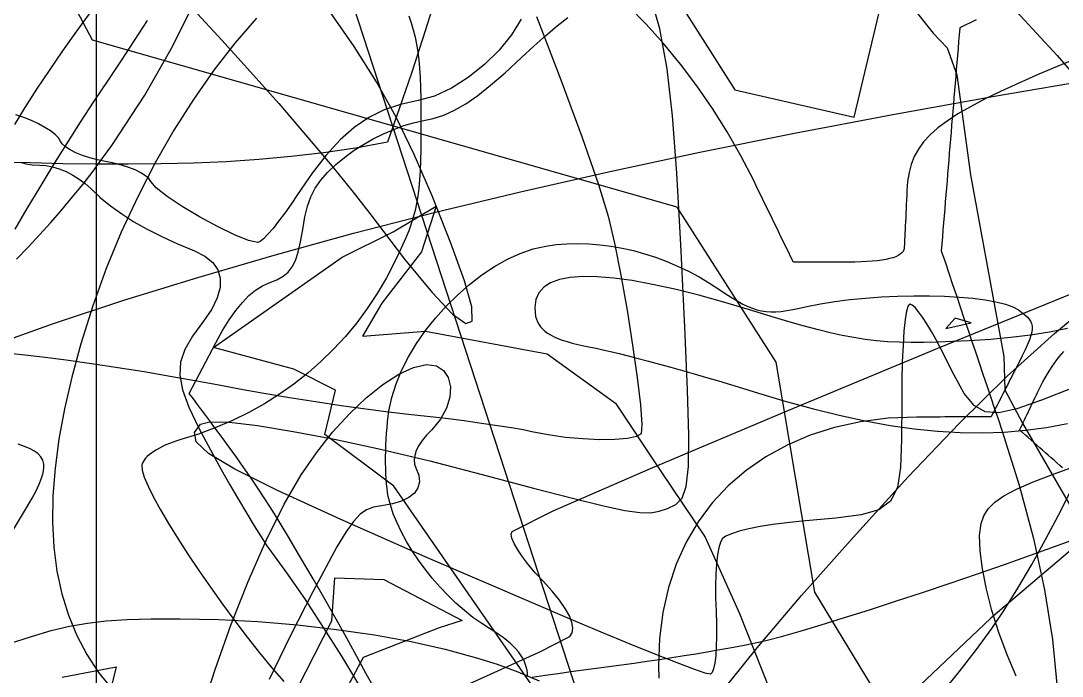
# Model space of a CAD drawing. Extents: x -75 to 75, y -75 to 75.
# Drawn here: x -2.49 to 33.4, y 22.48 to 45.07 of the extents above; entities that cross this region are included whole.
import ezdxf

# ---------------------------------------------------------------- set-up
doc = ezdxf.new("R2010")
doc.units = 0
for name, color, linetype in [('butterfly', 7, 'CONTINUOUS'), ('cat', 7, 'CONTINUOUS'), ('crosshair', 7, 'CONTINUOUS'), ('crown', 7, 'CONTINUOUS'), ('darth', 7, 'CONTINUOUS'), ('hellokitty', 7, 'CONTINUOUS'), ('ironman', 7, 'CONTINUOUS'), ('jackskellington', 7, 'CONTINUOUS'), ('mushroom', 7, 'CONTINUOUS'), ('nes', 7, 'CONTINUOUS'), ('skullbones', 7, 'CONTINUOUS'), ('star', 7, 'CONTINUOUS'), ('stormtrooper', 7, 'CONTINUOUS'), ('thundercats', 7, 'CONTINUOUS'), ('wolf', 7, 'CONTINUOUS')]:
    doc.layers.add(name, color=color, linetype=linetype)

msp = doc.modelspace()

# ---------------------------------------------------------------- linework, layer by layer
at = {"layer": 'butterfly', "color": 7}
for points in [[(21.479224, 21.70569), (22.890268, 23.461942), (24.421195, 25.258512), (26.197101, 27.267686), (28.097307, 29.356686), (29.848282, 31.19005), (31.509273, 32.819138), (33.13953, 34.295296), (34.798296, 35.669879)], [(3.728148, 21.218137), (4.202316, 22.709763), (4.750313, 24.242142), (5.346643, 25.747595), (5.965812, 27.158452), (6.582328, 28.407031), (7.170694, 29.425645), (7.694522, 30.183191), (8.253951, 30.886799), (8.833578, 31.522962), (9.418001, 32.078169), (9.991816, 32.538908), (10.539624, 32.891675), (11.046021, 33.122948), (11.495606, 33.219228), (11.8316, 33.176852), (12.08153, 33.020811), (12.24359, 32.773952), (12.315975, 32.459138), (12.29688, 32.099226), (12.184498, 31.717086), (11.977023, 31.335572), (11.672653, 30.977537), (11.4924, 30.791343), (11.343059, 30.608404), (11.225213, 30.430135), (11.139447, 30.257963), (11.086348, 30.093306), (11.066499, 29.937576), (11.080486, 29.792195), (11.128892, 29.658588), (11.224508, 29.410145), (11.246199, 29.181655), (11.196008, 28.97535), (11.075976, 28.793464), (10.888144, 28.638245), (10.634554, 28.511913), (10.317247, 28.416714), (9.938264, 28.354879), (9.667484, 28.309701), (9.429289, 28.221275), (9.203774, 28.064642), (8.971032, 27.814833), (8.711157, 27.4469), (8.404244, 26.935874), (8.030384, 26.256788), (7.569673, 25.384688), (6.80181, 23.881228), (6.065756, 22.372468)], [(34.5334, 27.531296), (30.945788, 24.484029), (27.834002, 21.530441), (25.477792, 18.921119), (24.156908, 16.906634), (24.151097, 15.737579), (24.368791, 15.782955), (24.884239, 16.009525), (25.663825, 16.399144), (26.673931, 16.93369), (27.880941, 17.595022), (29.251238, 18.365017), (30.751207, 19.225527), (32.347222, 20.158429)]]:
    msp.add_lwpolyline(points, dxfattribs=at)
at = {"layer": 'cat', "color": 7}
for points in [[(-2.691004, 37.892791), (-2.268876, 38.606127), (-1.828203, 39.340007), (-1.37297, 40.08555), (-0.907196, 40.833868), (-0.434863, 41.576076), (0.040018, 42.303295), (0.513463, 43.006632), (0.979149, 43.697879), (1.431882, 44.391725), (1.869309, 45.083627)], [(30.441877, 45.10507), (30.25217, 45.013808), (30.062466, 44.922549), (29.872759, 44.831289), (29.852834, 44.591146), (29.83291, 44.350992), (29.812985, 44.110838), (29.79306, 43.870695), (29.773135, 43.630547), (29.75321, 43.390395), (29.733285, 43.150252), (29.71336, 42.910098), (29.693435, 42.66995), (29.67351, 42.429807), (29.653586, 42.189653), (29.633661, 41.949501), (29.613736, 41.709347), (29.593811, 41.469204), (29.573886, 41.229056), (29.553961, 40.988904), (29.534036, 40.748761), (29.514111, 40.508607), (29.494186, 40.268453), (29.474262, 40.028304), (29.454337, 39.788159), (29.434412, 39.54801), (29.414487, 39.307856), (29.394562, 39.067705), (29.374637, 38.827562), (29.354712, 38.58741), (29.334787, 38.347259), (29.314862, 38.107102), (29.294938, 37.866962), (29.275013, 37.626811), (29.255088, 37.386659), (29.235163, 37.146505), (29.365753, 36.759821), (29.496331, 36.373134), (29.626918, 35.986445), (29.757508, 35.599761), (29.888095, 35.213074), (30.018685, 34.82639), (30.149272, 34.439706), (30.279851, 34.053019), (30.410441, 33.666333), (30.541028, 33.279643), (30.671615, 32.892959), (30.802205, 32.506275), (30.932783, 32.119591), (31.06337, 31.732904), (31.19396, 31.346218), (31.324547, 30.959528), (31.923067, 29.062289), (32.413744, 27.230551), (32.796353, 25.459014), (33.070693, 23.742366), (33.236532, 22.075285)]]:
    msp.add_lwpolyline(points, dxfattribs=at)
at = {"layer": 'crosshair', "color": 7}
msp.add_open_spline([(0.09992, 74.90009), (0.09992, 24.966696), (0.09992, -24.966701), (0.09992, -74.900096)], degree=3, dxfattribs=at)
at = {"layer": 'crown', "color": 7}
for points in [[(10.880186, 45.24166), (10.963505, 44.996395), (11.035251, 44.754296), (11.096248, 44.510848), (11.147321, 44.261536), (11.189297, 44.001849), (11.222999, 43.727273), (11.249254, 43.433293), (11.268886, 43.115401), (11.282718, 42.769083), (11.291574, 42.389824), (11.296284, 41.973112), (11.297667, 41.51443), (11.296369, 41.050084), (11.291924, 40.630022), (11.283429, 40.24955), (11.270001, 39.903971), (11.250747, 39.588588), (11.224786, 39.298701), (11.191226, 39.029622), (11.149179, 38.776652), (11.09776, 38.535095), (11.03608, 38.300255), (10.963251, 38.067436), (10.878387, 37.831944), (10.780599, 37.589078), (10.669001, 37.334149), (10.542704, 37.062459), (10.400822, 36.769304), (10.108685, 36.210532), (9.791732, 35.673257), (9.450448, 35.15788), (9.085321, 34.664807), (8.696836, 34.194444), (8.285482, 33.747198), (7.851745, 33.323475), (7.396112, 32.923676), (6.919069, 32.548205), (6.421104, 32.19747), (5.902704, 31.871865), (5.364355, 31.571815), (4.806543, 31.297709), (4.229757, 31.049952), (3.634484, 30.828958), (3.021208, 30.635122), (2.886156, 30.593675), (2.755751, 30.548999), (2.630455, 30.501394), (2.510731, 30.451167), (2.397042, 30.39862), (2.28985, 30.344055), (2.189617, 30.287777), (2.096807, 30.230088), (2.011882, 30.171287), (1.935303, 30.111684), (1.867535, 30.051574), (1.809039, 29.991271), (1.760278, 29.931073), (1.721713, 29.871279), (1.69381, 29.812196), (1.677029, 29.754126), (1.687265, 29.587778), (1.762241, 29.342883), (1.896532, 29.0277), (2.084717, 28.650507), (2.321371, 28.219551), (2.60107, 27.743112), (2.91839, 27.229445), (3.267907, 26.686822), (3.644199, 26.123498), (4.041841, 25.54775), (4.45541, 24.967829), (4.87948, 24.392008), (5.30863, 23.828546), (5.737435, 23.285714), (6.160471, 22.771765), (6.572315, 22.294981)], [(-3.252476, 26.706826), (-2.256005, 28.33938), (-2.098862, 28.619821), (-1.966486, 28.872701), (-1.859644, 29.100011), (-1.779103, 29.303719), (-1.72563, 29.485803), (-1.69999, 29.648242), (-1.702957, 29.79301), (-1.735288, 29.922093), (-1.797755, 30.037463), (-1.891124, 30.141098), (-2.016162, 30.234976), (-2.173636, 30.321071), (-2.364313, 30.401363), (-2.58896, 30.477834)]]:
    msp.add_lwpolyline(points, dxfattribs=at)
at = {"layer": 'darth', "color": 7}
for points in [[(15.26926, 24.948093), (11.44927, 26.599934), (8.513764, 27.891168), (6.359602, 28.877287), (4.883647, 29.613788), (3.982758, 30.156165), (3.553799, 30.55991), (3.493629, 30.88052), (3.699111, 31.173492), (4.025314, 31.254021), (4.69843, 31.233052), (5.670995, 31.119071), (6.895542, 30.920536), (8.324604, 30.645903), (9.910717, 30.303638), (11.606413, 29.902205), (13.364227, 29.450068), (15.180032, 28.965501), (16.566137, 28.602978), (17.592874, 28.349554), (18.330572, 28.192288), (18.849563, 28.118222), (19.220177, 28.114412), (19.512745, 28.167924), (19.797597, 28.265804), (20.087967, 28.399208), (20.301457, 28.61587), (20.443161, 29.017444), (20.518173, 29.705586), (20.531587, 30.781942), (20.488499, 32.348163), (20.394002, 34.50591), (20.253191, 37.356834), (20.118813, 39.816872), (19.972322, 41.793794), (19.785525, 43.410255), (19.53023, 44.788922), (19.178244, 46.052456)], [(3.457573, 45.459036), (4.437622, 44.40477), (5.428271, 43.312454), (6.400741, 42.214954), (7.326255, 41.145131), (8.176033, 40.135848), (8.921299, 39.219961), (9.533274, 38.430334), (10.736921, 36.859852), (11.687206, 35.705126), (12.388912, 34.964422), (12.846819, 34.635992), (13.065711, 34.718101), (13.050369, 35.209007), (12.805577, 36.106965), (12.336117, 37.410245), (11.689783, 39.035486), (11.071904, 40.459836), (10.443402, 41.749202), (9.765198, 42.969497), (8.998212, 44.186634), (8.103366, 45.466521)], [(15.286407, 45.216937), (16.119528, 43.03959), (16.85446, 41.050211), (17.423192, 39.4239), (17.757712, 38.335756), (17.971281, 37.410041), (18.191316, 36.300812), (18.404248, 35.098145), (18.596509, 33.89211), (18.754529, 32.772783), (18.864742, 31.830237), (18.91358, 31.154541), (18.887472, 30.835773), (18.729871, 30.737862), (18.419079, 30.671664), (17.986978, 30.636575), (17.465453, 30.632003), (16.886389, 30.657319), (16.28167, 30.711954), (15.683179, 30.795289), (15.122802, 30.90673), (14.824497, 30.968869), (14.424786, 31.039476), (13.941101, 31.116108), (13.390871, 31.196315), (12.791527, 31.277638), (12.160499, 31.357642), (11.515218, 31.43387), (10.873113, 31.503875), (10.183154, 31.582418), (9.40072, 31.683123), (8.552857, 31.801823), (7.666614, 31.934349), (6.769036, 32.076544), (5.887171, 32.224236), (5.048066, 32.373261), (4.278769, 32.519452), (3.506481, 32.666129), (2.658804, 32.816533), (1.763387, 32.966405), (0.847878, 33.111481), (-0.060075, 33.247498), (-0.932824, 33.3702), (-1.74272, 33.475319), (-2.462116, 33.558597), (-3.11415, 33.630346)], [(33.805249, 32.430352), (32.686919, 31.997953), (31.843924, 31.701973), (31.216465, 31.559837), (30.744736, 31.58896), (30.36894, 31.80677), (30.029271, 32.230699), (29.66593, 32.878162), (29.219116, 33.766581), (29.058345, 34.075668), (28.896993, 34.364023), (28.739403, 34.625329), (28.589915, 34.853275), (28.45288, 35.041556), (28.332639, 35.183853), (28.233537, 35.273859), (28.159916, 35.305265), (28.098138, 35.243176), (28.042311, 35.062384), (27.993139, 34.771106), (27.951327, 34.377569), (27.917579, 33.88998), (27.892602, 33.316569), (27.8771, 32.665547), (27.871774, 31.94513), (27.870024, 30.644029), (27.835, 29.674229), (27.72209, 28.982293), (27.486677, 28.514784), (27.084142, 28.218272), (26.469865, 28.039315), (25.599229, 27.924476), (24.427612, 27.820325), (23.914837, 27.768735), (23.435053, 27.707013), (22.996269, 27.636912), (22.606495, 27.560192), (22.27374, 27.478599), (22.006012, 27.393893), (21.811323, 27.307824), (21.697681, 27.222158), (21.630927, 27.100097), (21.574042, 26.910582), (21.527614, 26.660183), (21.492237, 26.355473), (21.4685, 26.003014), (21.456993, 25.609382), (21.45832, 25.181141), (21.473052, 24.724875), (21.488331, 24.274567), (21.491233, 23.863866), (21.482269, 23.498484), (21.461955, 23.184122), (21.430802, 22.926496), (21.389325, 22.731308), (21.338036, 22.604271), (21.277449, 22.551092), (21.101929, 22.588351), (20.712694, 22.720231), (20.134386, 22.93691), (19.39165, 23.228547), (18.509127, 23.585315), (17.51146, 23.997377), (16.423293, 24.45491), (15.26926, 24.948096)], [(31.820327, 22.482944), (31.502367, 23.223323), (31.221482, 23.986043), (30.982937, 24.748226), (30.791991, 25.486985), (30.653903, 26.179434), (30.573935, 26.802697), (30.55734, 27.333892), (30.609396, 27.750131), (30.702987, 28.014559), (30.854382, 28.254343), (31.080453, 28.479633), (31.398072, 28.700602), (31.8241, 28.927387), (32.375413, 29.170163), (33.068878, 29.439075), (33.921361, 29.744282)], [(-2.910826, 23.596782), (-2.126637, 23.851581), (-1.441685, 24.051846), (-0.812773, 24.203904), (-0.196706, 24.314064), (0.449715, 24.388658), (1.169687, 24.434), (2.006406, 24.456408), (3.003069, 24.462222), (4.329127, 24.437669), (5.682978, 24.366693), (7.04369, 24.252054), (8.390336, 24.096499), (9.701989, 23.902784), (10.957721, 23.673656), (12.136604, 23.411881), (13.217709, 23.120199), (13.924093, 22.893162), (14.637667, 22.628836), (15.376929, 22.318171)]]:
    msp.add_lwpolyline(points, dxfattribs=at)
at = {"layer": 'hellokitty', "color": 7}
for points in [[(-2.693534, 41.49374), (-2.33709, 42.083664), (-1.94002, 42.708535), (-1.50819, 43.36022), (-1.047469, 44.030599), (-0.563721, 44.711531), (-0.062812, 45.394901)], [(34.543071, 44.019756), (33.369515, 43.550621), (32.599272, 43.225385), (31.904782, 42.921525), (31.282321, 42.635998), (30.728166, 42.365773), (30.238598, 42.107805), (29.809886, 41.85906), (29.438315, 41.616502), (29.120155, 41.377084), (28.851685, 41.137776), (28.629181, 40.895534), (28.448923, 40.647319), (28.307182, 40.390099), (28.200242, 40.120834), (28.124374, 39.836475), (28.075856, 39.534001), (28.050967, 39.21036), (28.044256, 39.054485), (28.037417, 38.898137), (28.030503, 38.742333), (28.023558, 38.588082), (28.016635, 38.436407), (28.009779, 38.288323), (28.003043, 38.144841), (27.996473, 38.006978), (27.990117, 37.875762), (27.984027, 37.752193), (27.97825, 37.637292), (27.972834, 37.532083), (27.967827, 37.437572), (27.963281, 37.354782), (27.959242, 37.284726), (27.955762, 37.228417), (27.944479, 37.171521), (27.918294, 37.118147), (27.87729, 37.068318), (27.821545, 37.022059), (27.75114, 36.979387), (27.666157, 36.940319), (27.566674, 36.904883), (27.452773, 36.873085), (27.324533, 36.844948), (27.182036, 36.820507), (27.025362, 36.799764), (26.854591, 36.782746), (26.669804, 36.769482), (26.471081, 36.759971), (26.258503, 36.75427), (26.032149, 36.752294), (25.913855, 36.752294), (25.79556, 36.752294), (25.677265, 36.752294), (25.558971, 36.752294), (25.440676, 36.752294), (25.322381, 36.752294), (25.204087, 36.752294), (25.085792, 36.752294), (24.967497, 36.752294), (24.849203, 36.752294), (24.730908, 36.752294), (24.612613, 36.752294), (24.494319, 36.752294), (24.376024, 36.752294), (24.257729, 36.752294), (24.139435, 36.752294), (24.053848, 36.927814), (23.968261, 37.103334), (23.882675, 37.27885), (23.797089, 37.454367), (23.711502, 37.62989), (23.625915, 37.805409), (23.540329, 37.980923), (23.454742, 38.156446), (23.369156, 38.331965), (23.283569, 38.507482), (23.197983, 38.682999), (23.112396, 38.858519), (23.02681, 39.034038), (22.941223, 39.209555), (22.855636, 39.385072), (22.77005, 39.560594), (22.329769, 40.414647), (21.854005, 41.246127), (21.346068, 42.051835), (20.809268, 42.828553), (20.246917, 43.573069), (19.662325, 44.282184), (19.058802, 44.952681), (18.43966, 45.581351)], [(5.633029, 45.160295), (4.88873, 44.301011), (4.162922, 43.366559), (3.460211, 42.363185), (2.785197, 41.297133), (2.142486, 40.174654), (1.536681, 39.001986), (0.972385, 37.785377), (0.454202, 36.531069), (-0.013265, 35.245309), (-0.425412, 33.934342), (-0.73486, 32.790188), (-0.985501, 31.695278), (-1.177164, 30.648598), (-1.309677, 29.649136), (-1.382868, 28.695883), (-1.396567, 27.787827), (-1.3506, 26.923956), (-1.244798, 26.103268), (-1.078987, 25.324752), (-0.852997, 24.587388), (-0.566657, 23.890172), (-0.219793, 23.232094), (0.187765, 22.612142), (0.656188, 22.029306)], [(14.976613, 22.473961), (14.971705, 22.583689), (14.956962, 22.692141), (14.932341, 22.799366), (14.897808, 22.905422), (14.853325, 23.010344), (14.798857, 23.114182), (14.734365, 23.21699), (14.659812, 23.318807), (14.575161, 23.419682), (14.480376, 23.519665), (14.375418, 23.618804), (14.26025, 23.717144), (14.134838, 23.814731), (13.999141, 23.911615), (13.853123, 24.007836), (13.696748, 24.103453), (13.394183, 24.295014), (13.093951, 24.510411), (12.797907, 24.74723), (12.507905, 25.003067), (12.2258, 25.275507), (11.953446, 25.562144), (11.692698, 25.860574), (11.44541, 26.168374), (11.213438, 26.48315), (10.998635, 26.802485), (10.802857, 27.12397), (10.627958, 27.445201), (10.475793, 27.763759), (10.348215, 28.077243), (10.247081, 28.38324), (10.174242, 28.679345), (10.151295, 28.810033), (10.131672, 28.954929), (10.11536, 29.112533), (10.102349, 29.281325), (10.092624, 29.459796), (10.086172, 29.646427), (10.082983, 29.839718), (10.083042, 30.038146), (10.086338, 30.240203), (10.092858, 30.444379), (10.102589, 30.649157), (10.115517, 30.853023), (10.131632, 31.054473), (10.150919, 31.251984), (10.173367, 31.444053), (10.198962, 31.629165), (10.2942, 32.087731), (10.441031, 32.552754), (10.635322, 33.019891), (10.872942, 33.484796), (11.149761, 33.943125), (11.461645, 34.390535), (11.804464, 34.822687), (12.174087, 35.235228), (12.566381, 35.623817), (12.977216, 35.984111), (13.402459, 36.311768), (13.837979, 36.602437), (14.279645, 36.85178), (14.723325, 37.055449), (15.164888, 37.209102), (15.600202, 37.308396), (15.964007, 37.357362), (16.333705, 37.386146), (16.708361, 37.394979), (17.087036, 37.384114), (17.468796, 37.353755), (17.852702, 37.304157), (18.237819, 37.235546), (18.62321, 37.148159), (19.007938, 37.042238), (19.391067, 36.918012), (19.77166, 36.775716), (20.14878, 36.615589), (20.521492, 36.437865), (20.888857, 36.242776), (21.249941, 36.030559), (21.603805, 35.801451), (21.826704, 35.652344), (22.031297, 35.520911), (22.220502, 35.406594), (22.397238, 35.308829), (22.564422, 35.227047), (22.724971, 35.160691), (22.881805, 35.109199), (23.037839, 35.071997), (23.195993, 35.048544), (23.359184, 35.038243), (23.53033, 35.040501), (23.712349, 35.054866), (23.908158, 35.080689), (24.120676, 35.117443), (24.35282, 35.164546), (24.607507, 35.221442), (25.067604, 35.316012), (25.561926, 35.396487), (26.083005, 35.462973), (26.623373, 35.515594), (27.175561, 35.554467), (27.732101, 35.579698), (28.285525, 35.59141), (28.828365, 35.589717), (29.353152, 35.574759), (29.852417, 35.546621), (30.318693, 35.505442), (30.744513, 35.451323), (31.122406, 35.384386), (31.444904, 35.304751), (31.70454, 35.212527), (31.893846, 35.107833), (32.009444, 35.021764), (32.109334, 34.942231), (32.193357, 34.866553), (32.261347, 34.792052), (32.313146, 34.716041), (32.348596, 34.635839), (32.367533, 34.548762), (32.369791, 34.452127), (32.355228, 34.343262), (32.32367, 34.219471), (32.274956, 34.078086), (32.20893, 33.916412), (32.125429, 33.731777), (32.024292, 33.521488), (31.905358, 33.282877), (31.768469, 33.013248), (31.717697, 32.913733), (31.666928, 32.814216), (31.616156, 32.714696), (31.565384, 32.615179), (31.514615, 32.515662), (31.463844, 32.416147), (31.413075, 32.31663), (31.362303, 32.21711), (31.311531, 32.117593), (31.260762, 32.018076), (31.20999, 31.918561), (31.159219, 31.819044), (31.10845, 31.719524), (31.057678, 31.620007), (31.006909, 31.52049), (30.956137, 31.420975), (30.795956, 31.420411), (30.635778, 31.419846), (30.475597, 31.419282), (30.315416, 31.418718), (30.155236, 31.418153), (29.995055, 31.417589), (29.834877, 31.417024), (29.674696, 31.41646), (29.514515, 31.415895), (29.354334, 31.415331), (29.194156, 31.414766), (29.033975, 31.414202), (28.873794, 31.413638), (28.713616, 31.413073), (28.553435, 31.412509), (28.393255, 31.411944), (27.401077, 31.369148), (26.455029, 31.249037), (25.557681, 31.054095), (24.711602, 30.786797), (23.919362, 30.449617), (23.18353, 30.045026), (22.506677, 29.575505), (21.891371, 29.043524), (21.340184, 28.451566), (20.855684, 27.802102), (20.440442, 27.097613), (20.097027, 26.340575), (19.82801, 25.533459), (19.635959, 24.67874), (19.523445, 23.778897), (19.493037, 22.836413), (19.503002, 22.41818)], [(33.418989, 29.662274), (33.320242, 29.749218), (33.221495, 29.836165), (33.122746, 29.923112), (33.023999, 30.010056), (32.925252, 30.097003), (32.826506, 30.183945), (32.727759, 30.270892), (32.629012, 30.357839), (32.530265, 30.444783), (32.431519, 30.531733), (32.332772, 30.61868), (32.234022, 30.705624), (32.135276, 30.792571), (32.036529, 30.879515), (31.937782, 30.966459), (31.978961, 31.052814), (32.02014, 31.139168), (32.061319, 31.225517), (32.102498, 31.311874), (32.143677, 31.398223), (32.184856, 31.484577), (32.226036, 31.570931), (32.267212, 31.657283), (32.308391, 31.743632), (32.34957, 31.829989), (32.390749, 31.91634), (32.431928, 32.002692), (32.473107, 32.089043), (32.514286, 32.175398), (32.555465, 32.261752), (32.596644, 32.348101), (32.666548, 32.489915), (32.739965, 32.629852), (32.816278, 32.767102), (32.894874, 32.900839), (32.975141, 33.030263), (33.056466, 33.154551), (33.138234, 33.272892), (33.219836, 33.384469), (33.300653, 33.488473), (33.380076, 33.584087), (33.457487, 33.670493)]]:
    msp.add_lwpolyline(points, dxfattribs=at)
at = {"layer": 'ironman', "color": 7}
msp.add_lwpolyline([(11.741154, 45.666317), (11.361213, 44.465755), (10.969625, 43.268828), (10.565611, 42.075818), (10.148395, 40.887005), (9.045387, 40.685154), (7.937102, 40.520065), (6.824158, 40.388592), (5.707173, 40.287593), (4.586767, 40.213919), (3.463557, 40.164423), (2.338164, 40.135961), (1.211204, 40.125378), (0.083298, 40.129554), (-1.044936, 40.145331), (-2.172881, 40.169545), (-3.299916, 40.199069)], dxfattribs=at)
at = {"layer": 'jackskellington', "color": 7}
msp.add_lwpolyline([(29.212182, 21.840592), (29.857339, 22.631128), (30.45162, 23.396689), (30.981382, 24.121605), (31.408229, 24.759411), (31.874398, 25.511135), (32.357204, 26.335119), (32.833956, 27.189691), (33.281964, 28.033191), (33.678537, 28.823958)], dxfattribs=at)
at = {"layer": 'mushroom', "color": 7}
msp.add_lwpolyline([(-2.64396, 36.848989), (-2.242773, 37.264228), (-1.846865, 37.688533), (-1.45782, 38.120237), (-1.077222, 38.55767), (-0.706654, 38.999164), (-0.347701, 39.443049), (-0.001947, 39.887659), (0.329024, 40.331321), (0.643628, 40.772375), (1.779931, 42.503495), (2.741796, 44.18018), (3.529766, 45.798239)], dxfattribs=at)
at = {"layer": 'nes', "color": 7}
msp.add_lwpolyline([(12.8601, 22.169965), (15.396231, 23.326292), (16.431628, 23.850768), (16.513619, 23.979391), (16.538079, 24.142137), (16.505795, 24.337373), (16.417549, 24.563475), (16.274125, 24.818804), (16.076309, 25.101735), (15.824883, 25.410633), (15.520632, 25.743867), (15.250966, 26.037488), (15.010884, 26.322899), (14.804819, 26.593037), (14.637204, 26.840828), (14.51247, 27.059214), (14.43505, 27.241115), (14.409377, 27.379468), (14.439883, 27.467209), (15.8601, 28.175437), (19.208536, 29.640576), (23.841757, 31.598183), (29.116322, 33.783793), (34.388789, 35.932969)], dxfattribs=at)
at = {"layer": 'skullbones', "color": 7}
for points in [[(31.827645, 45.387227), (33.234475, 43.870831), (34.552173, 42.348261)], [(14.752124, 45.131297), (14.422668, 44.590257), (13.993161, 44.059476), (13.488027, 43.560682), (12.931689, 43.115581), (12.348571, 42.745901), (11.763096, 42.473359), (11.199687, 42.319664), (10.591641, 42.189576), (10.029156, 41.996878), (9.502096, 41.733677), (9.000323, 41.392081), (8.513698, 40.964196), (8.032086, 40.442127), (7.545347, 39.81799), (7.043343, 39.083884), (6.821911, 38.75124), (6.603957, 38.440912), (6.395065, 38.159691), (6.200816, 37.914372), (6.0268, 37.711745), (5.878595, 37.5586), (5.76179, 37.461733), (5.681964, 37.427934), (5.354737, 37.500118), (4.870635, 37.694205), (4.288827, 37.976512), (3.668481, 38.313361), (3.068765, 38.671072), (2.548847, 39.015954), (2.167896, 39.314325), (1.985079, 39.532499), (1.920907, 39.631082), (1.806791, 39.731726), (1.649105, 39.831604), (1.454226, 39.927904), (1.228534, 40.017789), (0.978402, 40.098448), (0.71021, 40.167053), (0.430332, 40.220786), (0.150279, 40.274975), (-0.118424, 40.344907), (-0.369359, 40.427663), (-0.596117, 40.520331), (-0.792286, 40.619983), (-0.95145, 40.72372), (-1.067198, 40.828613), (-1.133119, 40.931754), (-1.198305, 41.038592), (-1.311952, 41.154095), (-1.467794, 41.274598), (-1.659567, 41.396444), (-1.881002, 41.515968), (-2.125838, 41.62952), (-2.387809, 41.733432), (-2.660647, 41.824045)], [(9.596147, 22.236268), (9.416797, 22.558266), (9.092203, 23.161228), (8.745271, 23.792576), (8.376979, 24.450611), (7.988304, 25.133629), (7.580224, 25.839918), (7.153717, 26.56778), (6.70976, 27.315508), (6.249331, 28.081397), (6.092242, 28.333969), (5.900967, 28.62969), (5.682892, 28.957785), (5.4454, 29.307484), (5.195876, 29.66802), (4.941703, 30.028624), (4.690268, 30.378526), (4.448953, 30.706959), (4.30726, 30.897323), (4.165567, 31.087694), (4.023874, 31.278064), (3.882182, 31.468431), (3.740489, 31.658798), (3.598796, 31.849169), (3.457103, 32.039539), (3.31541, 32.229903), (3.429484, 32.447784), (3.543558, 32.665663), (3.657631, 32.883538), (3.771705, 33.10142), (3.885779, 33.319292), (3.999853, 33.537174), (4.113927, 33.755052), (4.228001, 33.972927), (4.458657, 34.391426), (4.687857, 34.762695), (4.916252, 35.087474), (5.144496, 35.366487), (5.373244, 35.600478), (5.603149, 35.79017), (5.834863, 35.936308), (6.069042, 36.039615), (6.333413, 36.144354), (6.549888, 36.263214), (6.725296, 36.407089), (6.866466, 36.58685), (6.980223, 36.813384), (7.073398, 37.097573), (7.152816, 37.450298), (7.225307, 37.882448), (7.300354, 38.309374), (7.392594, 38.679579), (7.509362, 39.005446), (7.657993, 39.299367), (7.84582, 39.573721), (8.080177, 39.8409), (8.368399, 40.11329), (8.71782, 40.403279), (8.99956, 40.608915), (9.315924, 40.809321), (9.65616, 40.999488), (10.009516, 41.17442), (10.365241, 41.329126), (10.712584, 41.458601), (11.040794, 41.557844), (11.339118, 41.621867), (11.721023, 41.701479), (12.091138, 41.820269), (12.461963, 41.986184), (12.846003, 42.207187), (13.255759, 42.491224), (13.703733, 42.846254), (14.202428, 43.28023), (14.764346, 43.801108), (15.189608, 44.195293), (15.605129, 44.563031), (16.00047, 44.896279), (16.365194, 45.186988)], [(-2.506052, 40.19696), (-2.31361, 40.139452), (-2.096009, 40.106068), (-1.850726, 40.095287), (-1.629678, 40.080301), (-1.399793, 40.036706), (-1.165438, 39.966492), (-0.930981, 39.871651), (-0.700789, 39.754174), (-0.479229, 39.616065), (-0.270668, 39.459313), (-0.079475, 39.285916), (0.244954, 38.982688), (0.599478, 38.692428), (0.986595, 38.413643), (1.408806, 38.144824), (1.868616, 37.88448), (2.368521, 37.6311), (2.911028, 37.383188), (3.498635, 37.139246), (3.856565, 36.959702), (4.123564, 36.742151), (4.299444, 36.488092), (4.384017, 36.199015), (4.377094, 35.876392), (4.278485, 35.521729), (4.088, 35.136504), (3.805453, 34.722211), (3.425565, 34.198756), (3.16018, 33.739377), (3.012032, 33.304857), (2.983855, 32.855977), (3.078387, 32.353522), (3.298362, 31.758276), (3.646515, 31.031035), (4.125583, 30.132572), (4.417668, 29.605237), (4.715174, 29.080394), (5.009801, 28.571874), (5.29325, 28.093527), (5.557217, 27.659185), (5.793404, 27.282683), (5.993513, 26.977869), (6.14924, 26.75858), (6.702387, 26.000793), (7.306938, 25.120059), (7.934488, 24.162409), (8.556629, 23.173892), (9.144956, 22.200538)]]:
    msp.add_lwpolyline(points, dxfattribs=at)
at = {"layer": 'star', "color": 7}
msp.add_lwpolyline([(47.49093, -73.695502), (0.780248, -39.238596), (-45.095722, -74.904175), (-28.237284, -17.734166), (-74.804253, 16.935468), (-17.674481, 17.811548), (-0.578486, 74.904172), (17.871219, 18.275578), (75.004095, 18.891136), (29.276864, -16.983342), (47.49093, -73.695502)], dxfattribs=at)
at = {"layer": 'stormtrooper', "color": 7}
msp.add_lwpolyline([(15.138307, 22.451668), (15.580572, 22.515978), (16.025236, 22.579111), (16.46921, 22.640574), (16.909403, 22.699877), (17.342725, 22.756541), (17.77508, 22.81322), (18.212433, 22.872572), (18.651791, 22.934107), (19.090158, 22.997345), (19.524541, 23.06179), (19.951945, 23.126953), (20.369375, 23.192343), (20.773838, 23.257477), (21.162337, 23.321858), (21.531881, 23.385005), (21.879472, 23.446425), (22.202118, 23.505633), (22.496824, 23.562134), (22.760595, 23.61544), (22.990437, 23.66506), (23.183355, 23.710515), (23.726826, 23.853505), (24.370826, 24.035942), (25.100954, 24.252954), (25.902811, 24.49967), (26.761996, 24.771222), (27.664107, 25.062734), (28.594747, 25.369341), (29.539511, 25.686166), (30.484002, 26.008348), (31.413817, 26.331007), (32.314557, 26.649272), (33.171821, 26.95828), (33.971207, 27.253157)], dxfattribs=at)
at = {"layer": 'thundercats', "color": 7}
for points in [[(-3.775494, 33.779332), (-1.396416, 34.620529), (1.063255, 35.436549), (3.607981, 36.22858), (6.242222, 36.997797), (8.97044, 37.745389), (11.797096, 38.47254), (14.726652, 39.18043), (17.763569, 39.870257), (20.912309, 40.543191), (24.177332, 41.200421), (27.563101, 41.843132), (31.074078, 42.472513), (34.714719, 43.089741)], [(33.591274, 34.464322), (32.962551, 34.340203), (32.31366, 34.238002), (31.639324, 34.155833), (30.934273, 34.091788), (30.193234, 34.043974), (29.632255, 34.01626), (29.118543, 33.996053), (28.644695, 33.984369), (28.203315, 33.982111), (27.787004, 33.990549), (27.388362, 34.010615), (26.999989, 34.043291), (26.614486, 34.089615), (26.224455, 34.150612), (25.822496, 34.227303), (25.40121, 34.320713), (24.953197, 34.431869), (24.471058, 34.56179), (23.947395, 34.711506), (23.374808, 34.882036), (22.745898, 35.07441), (21.781132, 35.362432), (20.882278, 35.610437), (20.049396, 35.818418), (19.282552, 35.986377), (18.581809, 36.114317), (17.947229, 36.202246), (17.378876, 36.250156), (16.876815, 36.258058), (16.441107, 36.225944), (16.071817, 36.153814), (15.769007, 36.041684), (15.532743, 35.889541), (15.363085, 35.697393), (15.260099, 35.465248), (15.223847, 35.193093), (15.254393, 34.880941), (15.278481, 34.785578), (15.313298, 34.695129), (15.35923, 34.609392), (15.416663, 34.52814), (15.485985, 34.451159), (15.567581, 34.378238), (15.66184, 34.309156), (15.769147, 34.2437), (15.88989, 34.181645), (16.024455, 34.12279), (16.17323, 34.066905), (16.336599, 34.013782), (16.514952, 33.963199), (16.708673, 33.914945), (16.918151, 33.868799), (17.143771, 33.824544), (17.342094, 33.785188), (17.574525, 33.734543), (17.83817, 33.673399), (18.130134, 33.602545), (18.447523, 33.522777), (18.787443, 33.434882), (19.147, 33.339649), (19.523299, 33.237871), (19.913446, 33.130336), (20.314546, 33.017834), (20.723705, 32.901158), (21.138029, 32.7811), (21.554624, 32.658446), (21.970595, 32.533989), (22.383048, 32.408519), (22.789088, 32.282823), (23.806948, 31.976349), (24.780309, 31.707431), (25.712804, 31.475944), (26.608066, 31.28175), (27.469728, 31.124724), (28.301422, 31.004734), (29.106783, 30.921645), (29.889444, 30.875327), (30.653036, 30.865647), (31.401196, 30.892486), (32.137553, 30.955687), (32.865743, 31.055139), (33.589397, 31.190702)]]:
    msp.add_lwpolyline(points, dxfattribs=at)
at = {"layer": 'wolf', "color": 7}
for points in [[(18.567794, 48.282463), (22.115711, 42.690408), (26.228882, 41.751884), (27.455, 46.858799)], [(28.14483, 45.67142), (28.954425, 44.641054), (29.443085, 44.140423), (29.773025, 43.206533), (30.241694, 39.760058), (31.388073, 33.50145), (31.430716, 32.348002), (32.035665, 31.207731), (33.786247, 28.180624), (34.437924, 23.68481), (36.216443, 16.221917), (38.913415, 8.158566), (39.083618, 6.398007), (33.500393, 11.195757), (24.880351, 25.381104), (23.539635, 33.309146), (20.128186, 38.645946), (-0.026036, 44.402859), (-0.552316, 45.398341)], [(17.987497, 18.049086), (10.371245, 29.030886), (7.982028, 30.810537), (8.34987, 32.343083), (6.919545, 33.062899), (4.154451, 33.815106), (8.58791, 36.922288), (10.338542, 37.799418), (11.823404, 38.676553), (11.321255, 37.10271), (9.955284, 35.337472), (9.285501, 34.20227), (11.460372, 34.37685), (15.655571, 33.595656), (18.00574, 31.886549), (19.560795, 29.554363), (21.099454, 27.273813), (22.285267, 24.642412), (23.597767, 21.309306)], [(30.261839, 34.662436), (29.71485, 34.817153), (29.38824, 34.460579), (30.261839, 34.662436)], [(6.74997, 21.479887), (8.225986, 24.387329), (8.333481, 25.870401), (10.016231, 25.812204), (12.71915, 24.400384), (11.92973, 24.153245), (9.308886, 23.131059), (7.974684, 20.628366)], [(-1.061008, 22.449594), (0.790113, 22.800856), (0.368699, 21.086404)]]:
    msp.add_lwpolyline(points, dxfattribs=at)

doc.saveas('drawing.dxf')
